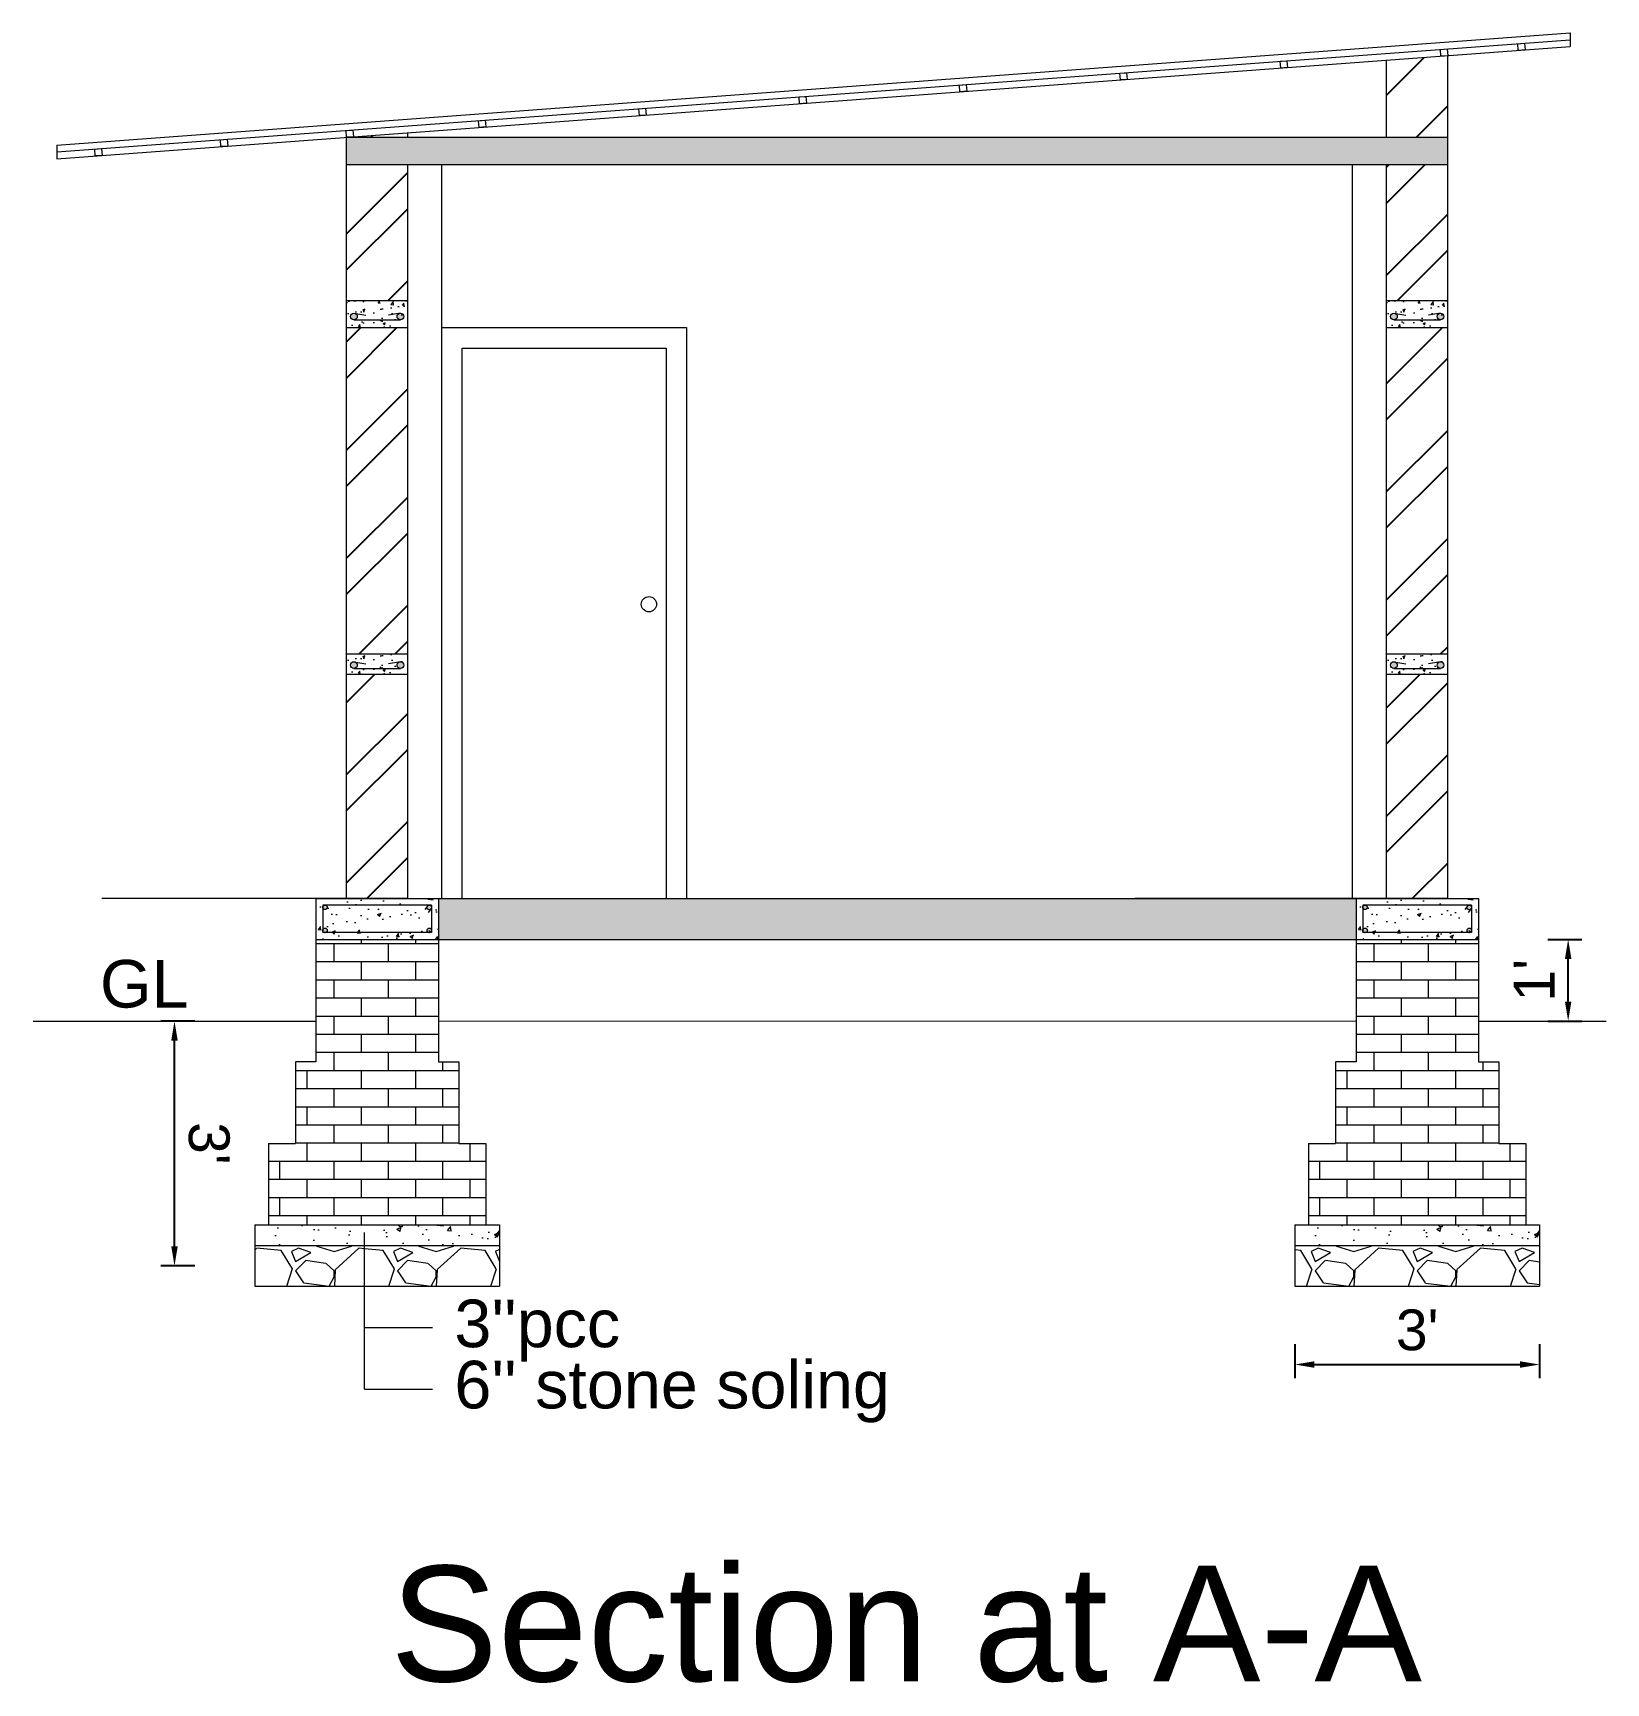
# Model space of a CAD drawing. Header units: inches. Extents: x 54699 to 80583, y -8431 to -3547.
# Drawn here: x 80351.4 to 80582.8, y -5654.9 to -5412.2 of the extents above; entities that cross this region are included whole.
import ezdxf

# ---------------------------------------------------------------- set-up
doc = ezdxf.new("R2010")
doc.units = ezdxf.units.IN
doc.header["$LTSCALE"] = 0.5
doc.header["$MEASUREMENT"] = 0
doc.header["$PDMODE"] = 66
for name, color, linetype, lineweight in [('door', 202, 'Continuous', 5), ('steps', 253, 'Continuous', 20), ('WALL - A', 1, 'Continuous', 40)]:
    doc.layers.add(name, color=color, linetype=linetype, lineweight=lineweight)
doc.styles.add('Lettring Text', font='arial.ttf')
doc.styles.get("Standard").update_dxf_attribs({"font": 'arial.ttf'})
doc.dimstyles.new('Copy of Standard', dxfattribs={"dimtxt": 6, "dimasz": 2.875, "dimexe": 2, "dimexo": 4, "dimgap": 2, "dimtad": 1, "dimdec": 0, "dimrnd": 1, "dimzin": 0, "dimdsep": 46, "dimlunit": 4, "dimtxsty": 'Lettring Text', "dimcen": 0.1, "dimclrd": 7, "dimclre": 7, "dimclrt": 7, "dimazin": 0, "dimtfac": 0.645, "dimtdec": 0, "dimtmove": 1, "dimatfit": 0, "dimfxl": 3, "dimfxlon": 1, "dimtfillclr": 256, "dimtolj": 1, "dimtzin": 0, "dimlwd": -1, "dimlwe": -1, "dimarcsym": 2})
pattern_1 = [(45, (-280654.364, 25176.348), (-7.9549513, 7.9549513), []), (45, (-280649.061, 25176.348), (-7.9549513, 7.9549513), [])]
pattern_2 = [(228.0127875, (-280643.5642, 25191.3475), (-120, -135), [2.01804, -199.7863207]), (184.96974073, (-280644.9142, 25189.8475), (180, 15), [3.46302, -342.8388714]), (132.51044708, (-280648.3642, 25189.5475), (150, -165), [2.44182, -241.74048894]), (267.273689, (-280654.2142, 25185.7975), (15, 300), [3.15357, -312.2033706]), (292.83365418, (-280654.3642, 25182.6475), (-75, 180), [3.092325, -306.1405969]), (357.273689, (-280653.1642, 25179.7975), (-300, 15), [3.15357, -312.2033706]), (37.69424047, (-280650.0142, 25179.6475), (-195, -150), [4.170435, -412.87272823]), (72.25532837, (-280646.7142, 25182.1975), (105, 330), [3.93732, -389.79482245]), (121.42956562, (-280645.5142, 25185.9475), (-120, 195), [3.16425, -313.26109665]), (175.2363583, (-280647.1642, 25188.6475), (165, -15), [3.61248, -177.0114387]), (222.3974378, (-280650.7642, 25188.9475), (-180, -165), [4.67172, -462.5006251]), (138.81407483, (-280639.3642, 25185.6475), (-105, 90), [1.594515, -157.8576722]), (171.4692344, (-280640.5642, 25186.6975), (195, -30), [3.033555, -300.32267124]), (225, (-280643.564, 25187.148), (-2e-15, -15), [2.121315, -19.09188844]), (203.1985905, (-280644.6142, 25188.9475), (75, 30), [1.14237, -113.0942266]), (291.8014095, (-280645.6642, 25188.4975), (-15, 45), [1.615545, -79.1619271]), (30.9637565, (-280645.0642, 25186.9975), (45, 30), [2.623935, -84.8403434]), (161.5650512, (-280642.814, 25188.3475), (30, -15), [1.897365, -45.5367999]), (16.38954033, (-280654.3642, 25188.4975), (150, 45), [2.658, -263.1426772]), (70.34617594, (-280651.8142, 25189.2475), (-60, -165), [2.229915, -220.7611162]), (293.1985905, (-280642.8142, 25191.3475), (-30, 75), [2.284725, -111.9518716]), (343.61045967, (-280641.9142, 25189.2475), (-150, 45), [2.658, -263.1426772]), (339.4439548, (-280654.3642, 25179.1975), (-75, 30), [2.5632, -125.5968562]), (294.77514057, (-280651.9642, 25178.2975), (-75, 165), [2.14767, -212.61964595]), (66.8014095, (-280642.6642, 25176.3475), (30, 75), [2.284725, -111.9518716]), (17.35402464, (-280641.7642, 25178.4475), (-195, -60), [2.514465, -248.9313542]), (69.4439548, (-280650.0142, 25176.3475), (-30, -75), [1.2816, -126.8784562]), (101.3099325, (-280643.5642, 25176.3475), (-15, 60), [0.76485, -75.7204427]), (165.9637565, (-280643.7142, 25177.0975), (45, -15), [3.092325, -58.7542594]), (186.00900596, (-280646.7142, 25177.8475), (150, 15), [2.86575, -283.7088476]), (303.6900675, (-280645.064, 25185.6475), (-15, 30), [2.16333, -51.91993913]), (353.15722659, (-280643.8642, 25183.8475), (255, -30), [3.77691, -373.91343936]), (60.9453959, (-280640.1142, 25183.3975), (-60, -105), [1.54434, -152.8901121]), (90, (-280639.364, 25184.748), (-15, 15), [0.9, -14.1]), (120.25643716, (-280647.0142, 25178.2975), (60, -105), [2.08386, -206.30279984]), (48.0127875, (-280648.0642, 25180.0975), (120, 135), [4.03608, -197.7682807]), (0, (-280645.364, 25183.098), (15, 15), [3.9, -11.1]), (325.30484647, (-280641.4642, 25183.0975), (150, -105), [2.37171, -234.7991145]), (254.0546041, (-280639.5142, 25181.7475), (-15, -60), [2.18403, -107.01761834]), (207.64597536, (-280640.1142, 25179.6475), (-285, -150), [3.555975, -352.04211273]), (175.42607874, (-280643.2642, 25177.9975), (-195, 15), [3.761985, -372.4361011])]
pattern_3 = [(50, (16073.803, 110972.7023), (5.73808146, -0.50201708), [0.6, -6.6]), (355, (16073.803, 110972.702), (-1.11001067, 6.01753707), [0.48, -5.28]), (100.4514, (16074.281, 110972.6604), (4.62807505, 5.51551634), [0.50992152, -5.6091369]), (46.1842, (16073.803, 110974.302), (8.5379284, -1.3241521), [0.9, -9.9]), (96.6356, (16074.5145, 110974.192), (7.47730164, 7.79294297), [0.7648823, -8.413704]), (351.1842, (16073.803, 110974.302), (7.47729556, 7.7929488), [0.72, -7.92]), (21, (16074.603, 110973.9023), (4.77525642, -3.22095113), [0.6, -6.6]), (326, (16074.603, 110973.902), (1.94652266, 5.80120036), [0.48, -5.28]), (71.4514, (16075.001, 110973.634), (6.72178103, 2.58024397), [0.50992152, -5.6091369]), (37.5, (16073.803, 110972.7023), (0.097278843, 2.66315083), [0, -5.216, 0, -5.36, 0, -5.3]), (7.5, (16073.803, 110972.7023), (2.1045563, 3.155293695), [0, -3.056, 0, -5.096, 0, -2.02]), (327.5, (16072.019, 110972.7023), (4.27057949, -0.180438974), [0, -2, 0, -6.24, 0, -8.28]), (317.5, (16071.219, 110972.7023), (4.66548935, 0.80083986), [0, -2.6, 0, -4.144, 0, -5.88])]
pattern_4 = [(50, (16226.803, 110972.7023), (5.73808146, -0.50201708), [0.6, -6.6]), (355, (16226.803, 110972.702), (-1.11001067, 6.01753707), [0.48, -5.28]), (100.4514, (16227.281, 110972.6604), (4.62807505, 5.51551634), [0.50992152, -5.6091369]), (46.1842, (16226.803, 110974.302), (8.5379284, -1.3241521), [0.9, -9.9]), (96.6356, (16227.5145, 110974.192), (7.47730164, 7.79294297), [0.7648823, -8.413704]), (351.1842, (16226.803, 110974.302), (7.47729556, 7.7929488), [0.72, -7.92]), (21, (16227.603, 110973.9023), (4.77525642, -3.22095113), [0.6, -6.6]), (326, (16227.603, 110973.902), (1.94652266, 5.80120036), [0.48, -5.28]), (71.4514, (16228.001, 110973.634), (6.72178103, 2.58024397), [0.50992152, -5.6091369]), (37.5, (16226.803, 110972.7023), (0.097278843, 2.66315083), [0, -5.216, 0, -5.36, 0, -5.3]), (7.5, (16226.803, 110972.7023), (2.1045563, 3.155293695), [0, -3.056, 0, -5.096, 0, -2.02]), (327.5, (16225.019, 110972.7023), (4.27057949, -0.180438974), [0, -2, 0, -6.24, 0, -8.28]), (317.5, (16224.219, 110972.7023), (4.66548935, 0.80083986), [0, -2.6, 0, -4.144, 0, -5.88])]

# ---------------------------------------------------------------- blocks, each defined once
blk = doc.blocks.new('*D1165')
at = {"color": 7, "transparency": 16777216}
for p, q in [((80375.23, -5557.53), (80370.23, -5557.53)), ((80372.23, -5590.64), (80372.23, -5560.4)), ((80375.23, -5593.52), (80370.23, -5593.52))]:
    blk.add_line(p, q, dxfattribs=at)
at = {"color": 7, "linetype": 'ByBlock', "transparency": 16777216}
for points in [[(80372.71, -5560.4), (80371.75, -5560.4), (80372.23, -5557.53)], [(80372.71, -5590.64), (80371.76, -5590.64), (80372.23, -5593.52)]]:
    blk.add_solid(points, dxfattribs=at)
at = {"layer": 'Defpoints', "color": 0, "linetype": 'ByBlock', "transparency": 16777216}
for p in [(80372.23, -5557.53), (80384.05, -5557.53), (80384.05, -5593.52)]:
    blk.add_point(p, dxfattribs=at)
at = {"color": 7, "linetype": 'ByBlock', "lineweight": 5, "transparency": 16777216, "insert": (80377.3, -5575.52), "char_height": 6, "attachment_point": 5, "rotation": 270.0012, "style": 'Lettring Text'}
blk.add_mtext("\\A1;3'", dxfattribs=at)
blk = doc.blocks.new('*D1167')
at = {"color": 7, "transparency": 16777216}
for p, q in [((80574.26, -5545.52), (80579.26, -5545.52)), ((80577.26, -5554.65), (80577.26, -5548.39)), ((80574.26, -5557.53), (80579.26, -5557.53))]:
    blk.add_line(p, q, dxfattribs=at)
at = {"color": 7, "linetype": 'ByBlock', "transparency": 16777216}
for points in [[(80576.78, -5548.39), (80577.74, -5548.39), (80577.26, -5545.52)], [(80576.78, -5554.65), (80577.74, -5554.65), (80577.26, -5557.53)]]:
    blk.add_solid(points, dxfattribs=at)
at = {"layer": 'Defpoints', "color": 0, "linetype": 'ByBlock', "transparency": 16777216}
for p in [(80564.05, -5545.52), (80577.26, -5545.52), (80564.05, -5557.53)]:
    blk.add_point(p, dxfattribs=at)
at = {"color": 7, "linetype": 'ByBlock', "lineweight": 5, "transparency": 16777216, "insert": (80572.25, -5551.52), "char_height": 6, "attachment_point": 5, "rotation": 90, "style": 'Lettring Text'}
blk.add_mtext("\\A1;1'", dxfattribs=at)
blk = doc.blocks.new('*D1166')
at = {"color": 7, "transparency": 16777216}
for p, q in [((80537.05, -5605.05), (80537.05, -5610.05)), ((80573.05, -5605.05), (80573.05, -5610.05)), ((80539.92, -5608.05), (80570.17, -5608.05))]:
    blk.add_line(p, q, dxfattribs=at)
at = {"color": 7, "linetype": 'ByBlock', "transparency": 16777216}
for points in [[(80539.92, -5607.57), (80539.92, -5608.53), (80537.05, -5608.05)], [(80570.17, -5607.57), (80570.17, -5608.53), (80573.05, -5608.05)]]:
    blk.add_solid(points, dxfattribs=at)
at = {"layer": 'Defpoints', "color": 0, "linetype": 'ByBlock', "transparency": 16777216}
for p in [(80537.05, -5593.52), (80573.05, -5593.52), (80573.05, -5608.05)]:
    blk.add_point(p, dxfattribs=at)
at = {"color": 7, "linetype": 'ByBlock', "lineweight": 5, "transparency": 16777216, "insert": (80555.05, -5602.99), "char_height": 6, "attachment_point": 5, "style": 'Lettring Text'}
blk.add_mtext("\\A1;3'", dxfattribs=at)

msp = doc.modelspace()

# ---------------------------------------------------------------- hatches: boundary and pattern name
at = {"linetype": 'ByBlock', "lineweight": 5}
h = msp.add_hatch(dxfattribs=at)
h.set_pattern_fill('AR-CONC', scale=0.5, style=0)
h.set_pattern_definition([(50, (34158.6246, 63352.2313), (3.58630091, -0.31376067), [0.375, -4.125]), (355, (34158.6246, 63352.2313), (-0.69375667, 3.76096067), [0.3, -3.3]), (100.4514, (34158.9235, 63352.205), (2.89254691, 3.44719771), [0.31870095, -3.50571056]), (46.1842, (34158.6246, 63353.2313), (5.33620524, -0.82759507), [0.5625, -6.1875]), (96.6356, (34159.0693, 63353.1623), (4.67331353, 4.87058935), [0.47805144, -5.258565]), (351.1842, (34158.6246, 63353.231), (4.67330973, 4.870593), [0.45, -4.95]), (21, (34159.1246, 63352.9813), (2.98453526, -2.01309445), [0.375, -4.125]), (326, (34159.1246, 63352.9813), (1.21657666, 3.62575023), [0.3, -3.3]), (71.4514, (34159.3733, 63352.8135), (4.20111314, 1.61265248), [0.31870095, -3.50571056]), (37.5, (34158.6246, 63352.2313), (0.060799277, 1.66446927), [0, -3.26, 0, -3.35, 0, -3.3125]), (7.5, (34158.6246, 63352.2313), (1.315347687, 1.97205856), [0, -1.91, 0, -3.185, 0, -1.2625]), (327.5, (34157.5096, 63352.2313), (2.66911218, -0.112774359), [0, -1.25, 0, -3.9, 0, -5.175]), (317.5, (34157.0096, 63352.2313), (2.91593085, 0.50052491), [0, -1.625, 0, -2.59, 0, -3.675])])
h.paths.add_polyline_path([(80406.55, -5451.52), (80397.55, -5451.52), (80397.55, -5455.52), (80406.55, -5455.52)])
edge = h.paths.add_edge_path(flags=16)
edge.add_arc((80405.47, -5454.16), 0.496, 180, 268.058, ccw=False)
edge.add_arc((80405.47, -5454.16), 0.496, 0, 180, ccw=False)
edge.add_arc((80405.47, -5454.16), 0.496, -91.942, 0, ccw=False)
edge.add_line((80405.45, -5454.66), (80398.65, -5454.66))
edge.add_arc((80398.63, -5454.16), 0.496, 180, 271.942, ccw=False)
edge.add_arc((80398.63, -5454.16), 0.496, 0, 180, ccw=False)
edge.add_arc((80398.63, -5454.16), 0.496, -88.058, 0, ccw=False)
edge.add_line((80398.65, -5454.66), (80405.45, -5454.66))
h = msp.add_hatch(color=7, dxfattribs=at)
h.paths.add_polyline_path([(80405.96, -5453.89, 0.414214), (80405.47, -5453.39), (80405.3, -5453.42, 0.315664), (80404.97, -5453.89, 1)])
h.paths.add_polyline_path([(80398.8, -5453.42), (80398.63, -5453.39, 0.414214), (80398.14, -5453.89, 0.404321), (80398.62, -5454.39), (80398.65, -5454.39, 0.404321), (80399.13, -5453.89, 0.315664)])
h = msp.add_hatch(dxfattribs=at)
h.set_pattern_fill('AR-CONC', scale=0.5, style=0)
h.set_pattern_definition([(50, (34311.6246, 63352.2313), (3.58630091, -0.31376067), [0.375, -4.125]), (355, (34311.6246, 63352.2313), (-0.69375667, 3.76096067), [0.3, -3.3]), (100.4514, (34311.9235, 63352.205), (2.89254691, 3.44719771), [0.31870095, -3.50571056]), (46.1842, (34311.6246, 63353.2313), (5.33620524, -0.82759507), [0.5625, -6.1875]), (96.6356, (34312.0693, 63353.1623), (4.67331353, 4.87058935), [0.47805144, -5.258565]), (351.1842, (34311.6246, 63353.231), (4.67330973, 4.870593), [0.45, -4.95]), (21, (34312.1246, 63352.9813), (2.98453526, -2.01309445), [0.375, -4.125]), (326, (34312.1246, 63352.9813), (1.21657666, 3.62575023), [0.3, -3.3]), (71.4514, (34312.3733, 63352.8135), (4.20111314, 1.61265248), [0.31870095, -3.50571056]), (37.5, (34311.6246, 63352.2313), (0.060799277, 1.66446927), [0, -3.26, 0, -3.35, 0, -3.3125]), (7.5, (34311.6246, 63352.2313), (1.315347687, 1.97205856), [0, -1.91, 0, -3.185, 0, -1.2625]), (327.5, (34310.5096, 63352.2313), (2.66911218, -0.112774359), [0, -1.25, 0, -3.9, 0, -5.175]), (317.5, (34310.0096, 63352.2313), (2.91593085, 0.50052491), [0, -1.625, 0, -2.59, 0, -3.675])])
h.paths.add_polyline_path([(80559.55, -5451.52), (80550.55, -5451.52), (80550.55, -5455.52), (80559.55, -5455.52)])
edge = h.paths.add_edge_path(flags=16)
edge.add_arc((80558.47, -5454.16), 0.496, 180, 268.058, ccw=False)
edge.add_arc((80558.47, -5454.16), 0.496, 0, 180, ccw=False)
edge.add_arc((80558.47, -5454.16), 0.496, -91.942, 0, ccw=False)
edge.add_line((80558.45, -5454.66), (80551.65, -5454.66))
edge.add_arc((80551.63, -5454.16), 0.496, 180, 271.942, ccw=False)
edge.add_arc((80551.63, -5454.16), 0.496, 0, 180, ccw=False)
edge.add_arc((80551.63, -5454.16), 0.496, -88.058, 0, ccw=False)
edge.add_line((80551.65, -5454.66), (80558.45, -5454.66))
h = msp.add_hatch(color=7, dxfattribs=at)
h.paths.add_polyline_path([(80558.96, -5453.89, 0.414214), (80558.47, -5453.39), (80558.3, -5453.42, 0.315664), (80557.97, -5453.89, 1)])
h.paths.add_polyline_path([(80551.8, -5453.42), (80551.63, -5453.39, 0.414214), (80551.14, -5453.89, 0.404321), (80551.62, -5454.39), (80551.65, -5454.39, 0.404321), (80552.13, -5453.89, 0.315664)])
h = msp.add_hatch(dxfattribs=at)
h.set_pattern_fill('AR-CONC', scale=0.5, style=0)
h.set_pattern_definition([(50, (34158.6246, 63301.2313), (3.58630091, -0.31376067), [0.375, -4.125]), (355, (34158.6246, 63301.2313), (-0.69375667, 3.76096067), [0.3, -3.3]), (100.4514, (34158.9235, 63301.205), (2.89254691, 3.44719771), [0.31870095, -3.50571056]), (46.1842, (34158.6246, 63302.2313), (5.33620524, -0.82759507), [0.5625, -6.1875]), (96.6356, (34159.0693, 63302.1623), (4.67331353, 4.87058935), [0.47805144, -5.258565]), (351.1842, (34158.6246, 63302.231), (4.67330973, 4.870593), [0.45, -4.95]), (21, (34159.1246, 63301.9813), (2.98453526, -2.01309445), [0.375, -4.125]), (326, (34159.1246, 63301.9813), (1.21657666, 3.62575023), [0.3, -3.3]), (71.4514, (34159.3733, 63301.8135), (4.20111314, 1.61265248), [0.31870095, -3.50571056]), (37.5, (34158.6246, 63301.2313), (0.060799277, 1.66446927), [0, -3.26, 0, -3.35, 0, -3.3125]), (7.5, (34158.6246, 63301.2313), (1.315347687, 1.97205856), [0, -1.91, 0, -3.185, 0, -1.2625]), (327.5, (34157.5096, 63301.2313), (2.66911218, -0.112774359), [0, -1.25, 0, -3.9, 0, -5.175]), (317.5, (34157.0096, 63301.2313), (2.91593085, 0.50052491), [0, -1.625, 0, -2.59, 0, -3.675])])
h.paths.add_polyline_path([(80406.55, -5503.52), (80397.55, -5503.52), (80397.55, -5506.52), (80406.55, -5506.52)])
h.paths.add_polyline_path([(80405.45, -5505.66, -0.404321), (80404.97, -5505.16, -1), (80405.96, -5505.16, -0.424176), (80405.45, -5505.66), (80398.65, -5505.66, -0.424176), (80398.14, -5505.16, -1), (80399.13, -5505.16, -0.404321), (80398.65, -5505.66)], flags=16)
h = msp.add_hatch(color=7, dxfattribs=at)
h.paths.add_polyline_path([(80405.96, -5505.16, 0.414214), (80405.47, -5504.67), (80405.3, -5504.7, 0.315664), (80404.97, -5505.16, 1)])
h.paths.add_polyline_path([(80398.8, -5504.7), (80398.63, -5504.67, 0.414214), (80398.14, -5505.16, 0.404321), (80398.62, -5505.66), (80398.65, -5505.66, 0.404321), (80399.13, -5505.16, 0.315664)])
h = msp.add_hatch(dxfattribs=at)
h.set_pattern_fill('AR-CONC', scale=0.5, style=0)
h.set_pattern_definition([(50, (34311.6246, 63301.2313), (3.58630091, -0.31376067), [0.375, -4.125]), (355, (34311.6246, 63301.2313), (-0.69375667, 3.76096067), [0.3, -3.3]), (100.4514, (34311.9235, 63301.205), (2.89254691, 3.44719771), [0.31870095, -3.50571056]), (46.1842, (34311.6246, 63302.2313), (5.33620524, -0.82759507), [0.5625, -6.1875]), (96.6356, (34312.0693, 63302.1623), (4.67331353, 4.87058935), [0.47805144, -5.258565]), (351.1842, (34311.6246, 63302.231), (4.67330973, 4.870593), [0.45, -4.95]), (21, (34312.1246, 63301.9813), (2.98453526, -2.01309445), [0.375, -4.125]), (326, (34312.1246, 63301.9813), (1.21657666, 3.62575023), [0.3, -3.3]), (71.4514, (34312.3733, 63301.8135), (4.20111314, 1.61265248), [0.31870095, -3.50571056]), (37.5, (34311.6246, 63301.2313), (0.060799277, 1.66446927), [0, -3.26, 0, -3.35, 0, -3.3125]), (7.5, (34311.6246, 63301.2313), (1.315347687, 1.97205856), [0, -1.91, 0, -3.185, 0, -1.2625]), (327.5, (34310.5096, 63301.2313), (2.66911218, -0.112774359), [0, -1.25, 0, -3.9, 0, -5.175]), (317.5, (34310.0096, 63301.2313), (2.91593085, 0.50052491), [0, -1.625, 0, -2.59, 0, -3.675])])
h.paths.add_polyline_path([(80559.55, -5503.52), (80550.55, -5503.52), (80550.55, -5506.52), (80559.55, -5506.52)])
h.paths.add_polyline_path([(80558.45, -5505.66, -0.404321), (80557.97, -5505.16, -1), (80558.96, -5505.16, -0.424176), (80558.45, -5505.66), (80551.65, -5505.66, -0.424176), (80551.14, -5505.16, -1), (80552.13, -5505.16, -0.404321), (80551.65, -5505.66)], flags=16)
h = msp.add_hatch(color=7, dxfattribs=at)
h.paths.add_polyline_path([(80558.96, -5505.16, 0.414214), (80558.47, -5504.67), (80558.3, -5504.7, 0.315664), (80557.97, -5505.16, 1)])
h.paths.add_polyline_path([(80551.8, -5504.7), (80551.63, -5504.67, 0.414214), (80551.14, -5505.16, 0.404321), (80551.62, -5505.66), (80551.65, -5505.66, 0.404321), (80552.13, -5505.16, 0.315664)])
at = {"layer": 'door', "ltscale": 0.5}
h = msp.add_hatch(dxfattribs=at)
h.set_pattern_fill('AR-CONC', color=256, scale=0.8, style=0)
h.set_pattern_definition([(50, (-280654.364, 25176.3475), (5.73808146, -0.50201708), [0.6, -6.6]), (355, (-280654.364, 25176.3475), (-1.11001067, 6.01753707), [0.48, -5.28]), (100.4514445, (-280653.886, 25176.3057), (4.62807077, 5.51551993), [0.50992154, -5.6091369]), (46.1842, (-280654.364, 25177.9475), (8.53793065, -1.32415425), [0.9, -9.9]), (96.6356355, (-280653.653, 25177.837), (7.47729557, 7.7929488), [0.76488274, -8.41371008]), (351.184164, (-280654.364, 25177.9475), (7.47729556, 7.7929488), [0.72, -7.92]), (21, (-280653.564, 25177.5475), (4.77525642, -3.220951125), [0.6, -6.6]), (326, (-280653.564, 25177.5475), (1.94652266, 5.80120036), [0.48, -5.28]), (71.4514447, (-280653.166, 25177.279), (6.72177901, 2.58024922), [0.50992152, -5.6091369]), (37.5, (-280654.3642, 25176.3475), (0.097278843, 2.663150831), [0, -5.216, 0, -5.36, 0, -5.3]), (7.5, (-280654.3642, 25176.3475), (2.1045563, 3.155293695), [0, -3.056, 0, -5.096, 0, -2.02]), (327.5, (-280656.1482, 25176.3475), (4.27057949, -0.180438974), [0, -2, 0, -6.24, 0, -8.28]), (317.5, (-280656.948, 25176.3475), (4.665489355, 0.80083986), [0, -2.6, 0, -4.144, 0, -5.88])])
h.paths.add_polyline_path([(80559.55, -5431.52), (80559.55, -5427.52), (80397.55, -5427.52), (80397.55, -5431.52)])
h = msp.add_hatch(dxfattribs=at)
h.set_pattern_fill('AR-CONC', color=256, scale=0.8, style=0)
h.set_pattern_definition(pattern_3)
h.paths.add_polyline_path([(80411.05, -5539.52), (80393.05, -5539.52), (80393.05, -5545.52), (80411.05, -5545.52), (80411.05, -5540.47)])
h.paths.add_polyline_path([(80410.05, -5540.47), (80410.05, -5544.52), (80394.05, -5544.52), (80394.05, -5540.47), (80394.35, -5540.47, -0.049683), (80394.42, -5540.47)], flags=16)
h.paths.add_polyline_path([(80410.04, -5540.81, -1), (80409.37, -5540.81, -1)], flags=0)
h.paths.add_polyline_path([(80410.05, -5544.19, -1), (80409.38, -5544.19, -1)], flags=16)
h.paths.add_polyline_path([(80394.72, -5544.19, -1), (80394.05, -5544.19, -1)], flags=16)
h = msp.add_hatch(dxfattribs=at)
h.set_pattern_fill('AR-CONC', color=256, scale=0.8, style=0)
h.set_pattern_definition(pattern_3)
h.paths.add_polyline_path([(80410.05, -5540.47), (80394.05, -5540.47), (80394.05, -5544.52), (80410.05, -5544.52)])
h = msp.add_hatch(color=256, dxfattribs=at)
h.paths.add_polyline_path([(80394.72, -5540.8, 0.385424), (80394.42, -5540.47), (80394.35, -5540.47, 0.385424), (80394.05, -5540.8, 1)])
h.paths.add_polyline_path([(80394.05, -5544.19, 1), (80394.72, -5544.19, 1)])
h.paths.add_polyline_path([(80409.37, -5540.81, 1), (80410.04, -5540.81, 1)])
h.paths.add_polyline_path([(80409.38, -5544.19, 1), (80410.05, -5544.19, 1)])
h = msp.add_hatch(dxfattribs=at)
h.set_pattern_fill('AR-CONC', color=256, scale=0.8, style=0)
h.set_pattern_definition(pattern_4)
h.paths.add_polyline_path([(80564.05, -5539.52), (80546.05, -5539.52), (80546.05, -5545.52), (80564.05, -5545.52), (80564.05, -5540.47)])
h.paths.add_polyline_path([(80563.05, -5540.47), (80563.05, -5544.52), (80547.05, -5544.52), (80547.05, -5540.47), (80547.35, -5540.47, -0.049683), (80547.42, -5540.47)], flags=16)
h.paths.add_polyline_path([(80563.04, -5540.81, -1), (80562.37, -5540.81, -1)], flags=0)
h.paths.add_polyline_path([(80563.05, -5544.19, -1), (80562.38, -5544.19, -1)], flags=16)
h.paths.add_polyline_path([(80547.72, -5544.19, -1), (80547.05, -5544.19, -1)], flags=16)
h = msp.add_hatch(dxfattribs=at)
h.set_pattern_fill('AR-CONC', color=256, scale=0.8, style=0)
h.set_pattern_definition(pattern_4)
h.paths.add_polyline_path([(80563.05, -5540.47), (80547.05, -5540.47), (80547.05, -5544.52), (80563.05, -5544.52)])
h = msp.add_hatch(color=256, dxfattribs=at)
h.paths.add_polyline_path([(80547.72, -5540.8, 0.385424), (80547.42, -5540.47), (80547.35, -5540.47, 0.385424), (80547.05, -5540.8, 1)])
h.paths.add_polyline_path([(80547.05, -5544.19, 1), (80547.72, -5544.19, 1)])
h.paths.add_polyline_path([(80562.37, -5540.81, 1), (80563.04, -5540.81, 1)])
h.paths.add_polyline_path([(80562.38, -5544.19, 1), (80563.05, -5544.19, 1)])
at = {"layer": 'door', "ltscale": 0.5, "transparency": 33554648}
h = msp.add_hatch(dxfattribs=at)
h.set_pattern_fill('AR-BRSTD', color=256)
h.set_pattern_definition([(0, (-75000.271, 21347.908), (0, 2.667), []), (90, (-75000.271, 21347.908), (-4, 2.667), [2.667, -2.667])])
h.paths.add_polyline_path([(80411.05, -5545.52), (80393.05, -5545.52), (80393.05, -5563.52), (80411.05, -5563.52)])
h.paths.add_polyline_path([(80414.05, -5563.52), (80390.05, -5563.52), (80390.05, -5575.52), (80411.05, -5575.52), (80414.05, -5575.52)])
h.paths.add_polyline_path([(80418.05, -5575.52), (80411.05, -5575.52), (80390.05, -5575.52), (80386.05, -5575.52), (80386.05, -5587.52), (80418.05, -5587.52)])
h = msp.add_hatch(dxfattribs=at)
h.set_pattern_fill('AR-BRSTD', color=256)
h.set_pattern_definition([(0, (-74847.271, 21347.908), (0, 2.667), []), (90, (-74847.271, 21347.908), (-4, 2.667), [2.667, -2.667])])
h.paths.add_polyline_path([(80564.05, -5545.52), (80546.05, -5545.52), (80546.05, -5563.52), (80564.05, -5563.52)])
h.paths.add_polyline_path([(80567.05, -5563.52), (80543.05, -5563.52), (80543.05, -5575.52), (80564.05, -5575.52), (80567.05, -5575.52)])
h.paths.add_polyline_path([(80571.05, -5575.52), (80564.05, -5575.52), (80543.05, -5575.52), (80539.05, -5575.52), (80539.05, -5587.52), (80571.05, -5587.52)])
at = {"layer": 'door', "ltscale": 0.5}
h = msp.add_hatch(dxfattribs=at)
h.set_pattern_fill('AR-CONC', color=256, style=0)
h.set_pattern_definition([(50, (75634.3104, 62855.361), (7.17260183, -0.62752135), [0.75, -8.25]), (355, (75634.3104, 62855.361), (-1.3875133, 7.5219213), [0.6, -6.6]), (100.4514, (75634.908, 62855.3086), (5.7850938, 6.8943954), [0.6374019, -7.0114211]), (46.1842, (75634.31, 62857.361), (10.6724105, -1.6551901), [1.125, -12.375]), (96.6356, (75635.2, 62857.223), (9.346627, 9.7411787), [0.9561029, -10.51713]), (351.1842, (75634.31, 62857.361), (9.3466195, 9.741186), [0.9, -9.9]), (21, (75635.3104, 62856.861), (5.9690705, -4.0261889), [0.75, -8.25]), (326, (75635.3104, 62856.861), (2.4331533, 7.25150045), [0.6, -6.6]), (71.4514, (75635.808, 62856.5254), (8.4022263, 3.225305), [0.6374019, -7.0114211]), (37.5, (75634.3104, 62855.361), (0.12159855, 3.32893854), [0, -6.52, 0, -6.7, 0, -6.625]), (7.5, (75634.3104, 62855.361), (2.63069537, 3.94411712), [0, -3.82, 0, -6.37, 0, -2.525]), (327.5, (75632.0804, 62855.361), (5.33822436, -0.22554872), [0, -2.5, 0, -7.8, 0, -10.35]), (317.5, (75631.0804, 62855.361), (5.8318617, 1.00104982), [0, -3.25, 0, -5.18, 0, -7.35])])
h.paths.add_polyline_path([(80420.05, -5587.52), (80384.05, -5587.52), (80384.05, -5590.52), (80420.05, -5590.52)])
h = msp.add_hatch(dxfattribs=at)
h.set_pattern_fill('AR-CONC', color=256, style=0)
h.set_pattern_definition([(50, (75787.3104, 62855.361), (7.17260183, -0.62752135), [0.75, -8.25]), (355, (75787.3104, 62855.361), (-1.3875133, 7.5219213), [0.6, -6.6]), (100.4514, (75787.908, 62855.3086), (5.7850938, 6.8943954), [0.6374019, -7.0114211]), (46.1842, (75787.31, 62857.361), (10.6724105, -1.6551901), [1.125, -12.375]), (96.6356, (75788.2, 62857.223), (9.346627, 9.7411787), [0.9561029, -10.51713]), (351.1842, (75787.31, 62857.361), (9.3466195, 9.741186), [0.9, -9.9]), (21, (75788.3104, 62856.861), (5.9690705, -4.0261889), [0.75, -8.25]), (326, (75788.3104, 62856.861), (2.4331533, 7.25150045), [0.6, -6.6]), (71.4514, (75788.808, 62856.5254), (8.4022263, 3.225305), [0.6374019, -7.0114211]), (37.5, (75787.3104, 62855.361), (0.12159855, 3.32893854), [0, -6.52, 0, -6.7, 0, -6.625]), (7.5, (75787.3104, 62855.361), (2.63069537, 3.94411712), [0, -3.82, 0, -6.37, 0, -2.525]), (327.5, (75785.0804, 62855.361), (5.33822436, -0.22554872), [0, -2.5, 0, -7.8, 0, -10.35]), (317.5, (75784.0804, 62855.361), (5.8318617, 1.00104982), [0, -3.25, 0, -5.18, 0, -7.35])])
h.paths.add_polyline_path([(80573.05, -5587.52), (80537.05, -5587.52), (80537.05, -5590.52), (80573.05, -5590.52)])
at = {"layer": 'door', "ltscale": 0.5, "transparency": 33554648}
h = msp.add_hatch(dxfattribs=at)
h.set_pattern_fill('GRAVEL', color=256, scale=15)
h.set_pattern_definition(pattern_2)
h.paths.add_polyline_path([(80400.2, -5590.52), (80384.05, -5590.52), (80384.05, -5596.52), (80400.2, -5596.52)])
h = msp.add_hatch(dxfattribs=at)
h.set_pattern_fill('GRAVEL', color=256, scale=15)
h.set_pattern_definition(pattern_2)
h.paths.add_polyline_path([(80420.05, -5596.52), (80420.05, -5590.52), (80400.2, -5590.52), (80400.2, -5596.52)])
h = msp.add_hatch(dxfattribs=at)
h.set_pattern_fill('GRAVEL', color=256, scale=15)
h.set_pattern_definition(pattern_2)
h.paths.add_polyline_path([(80573.05, -5590.52), (80537.05, -5590.52), (80537.05, -5596.52), (80573.05, -5596.52)])
at = {"layer": 'steps', "ltscale": 0.3}
h = msp.add_hatch(dxfattribs=at)
h.set_pattern_fill('AR-CONC', scale=0.8, style=0)
h.set_pattern_definition([(50, (80537.05, -5542.5197), (5.73808, -0.50202), [0.6, -6.6]), (355, (80537.05, -5542.52), (-1.11, 6.01754), [0.48, -5.28]), (100.4514, (80537.528, -5542.5615), (4.62807, 5.51552), [0.50992, -5.60914]), (46.184, (80537.05, -5540.92), (8.53793, -1.32415), [0.9, -9.9]), (96.636, (80537.761, -5541.03), (7.4773, 7.79295), [0.7649, -8.4137]), (351.184, (80537.05, -5540.92), (7.4773, 7.79295), [0.72, -7.92]), (21, (80537.85, -5541.3197), (4.77526, -3.22095), [0.6, -6.6]), (326, (80537.85, -5541.32), (1.94652, 5.8012), [0.48, -5.28]), (71.4514, (80538.248, -5541.588), (6.72178, 2.58025), [0.50992, -5.60914]), (37.5, (80537.0498, -5542.5197), (0.09728, 2.66315), [0, -5.216, 0, -5.36, 0, -5.3]), (7.5, (80537.0498, -5542.5197), (2.104556, 3.155294), [0, -3.056, 0, -5.096, 0, -2.02]), (327.5, (80535.2658, -5542.5197), (4.27058, -0.18044), [0, -2, 0, -6.24, 0, -8.28]), (317.5, (80534.466, -5542.5197), (4.66549, 0.80084), [0, -2.6, 0, -4.144, 0, -5.88])])
h.paths.add_polyline_path([(80528.05, -5539.52), (80411.05, -5539.52), (80411.05, -5545.52), (80528.05, -5545.52)])
h.paths.add_polyline_path([(80546.05, -5539.52), (80528.05, -5539.52), (80528.05, -5545.52), (80546.05, -5545.52)])
at = {"layer": 'WALL - A', "lineweight": 25}
h = msp.add_hatch(dxfattribs=at)
h.set_pattern_fill('ANSI32', color=256, scale=30, style=0)
h.set_pattern_definition(pattern_1)
h.paths.add_polyline_path([(80550.55, -5427.52), (80559.55, -5427.52), (80559.55, -5415.52), (80550.55, -5416.19)])
h = msp.add_hatch(dxfattribs=at)
h.set_pattern_fill('ANSI32', color=256, scale=30, style=0)
h.set_pattern_definition(pattern_1)
h.paths.add_polyline_path([(80406.55, -5427.52), (80406.55, -5426.85), (80397.55, -5427.52)])
h = msp.add_hatch(dxfattribs=at)
h.set_pattern_fill('ANSI32', color=256, scale=30, style=0)
h.set_pattern_definition(pattern_1)
h.paths.add_polyline_path([(80397.55, -5451.52), (80406.55, -5451.52), (80406.55, -5431.52), (80397.55, -5431.52)])
h = msp.add_hatch(dxfattribs=at)
h.set_pattern_fill('ANSI32', color=256, scale=30, style=0)
h.set_pattern_definition(pattern_1)
h.paths.add_polyline_path([(80550.55, -5451.52), (80559.55, -5451.52), (80559.55, -5431.52), (80550.55, -5431.52)])
h = msp.add_hatch(dxfattribs=at)
h.set_pattern_fill('ANSI32', color=256, scale=30, style=0)
h.set_pattern_definition(pattern_1)
h.paths.add_polyline_path([(80397.55, -5503.52), (80406.55, -5503.52), (80406.55, -5455.52), (80397.55, -5455.52)])
h = msp.add_hatch(dxfattribs=at)
h.set_pattern_fill('ANSI32', color=256, scale=30, style=0)
h.set_pattern_definition(pattern_1)
h.paths.add_polyline_path([(80559.55, -5455.52), (80550.55, -5455.52), (80550.55, -5503.52), (80559.55, -5503.52)])
h = msp.add_hatch(dxfattribs=at)
h.set_pattern_fill('ANSI32', color=256, scale=30, style=0)
h.set_pattern_definition(pattern_1)
h.paths.add_polyline_path([(80406.55, -5506.52), (80397.55, -5506.52), (80397.55, -5539.52), (80406.55, -5539.52)])
h = msp.add_hatch(dxfattribs=at)
h.set_pattern_fill('ANSI32', color=256, scale=30, style=0)
h.set_pattern_definition(pattern_1)
h.paths.add_polyline_path([(80550.55, -5539.52), (80559.55, -5539.52), (80559.55, -5506.52), (80550.55, -5506.52)])

# ---------------------------------------------------------------- linework, layer by layer
at = {"color": 7, "linetype": 'ByBlock', "lineweight": 5}
for p, q in [((80397.55, -5451.52), (80406.55, -5451.52)), ((80398.63, -5453.39), (80400.38, -5453.7)), ((80405.47, -5453.39), (80403.72, -5453.7)), ((80550.55, -5451.52), (80559.55, -5451.52)), ((80551.63, -5453.39), (80553.38, -5453.7)), ((80558.47, -5453.39), (80556.72, -5453.7)), ((80397.55, -5455.52), (80406.55, -5455.52)), ((80397.55, -5455.52), (80406.55, -5455.52)), ((80398.62, -5454.39), (80405.47, -5454.39)), ((80550.55, -5455.52), (80559.55, -5455.52)), ((80550.55, -5455.52), (80559.55, -5455.52)), ((80551.62, -5454.39), (80558.47, -5454.39)), ((80397.55, -5503.52), (80406.55, -5503.52)), ((80398.63, -5504.67), (80400.38, -5504.97)), ((80405.47, -5504.67), (80403.72, -5504.97)), ((80550.55, -5503.52), (80559.55, -5503.52)), ((80551.63, -5504.67), (80553.38, -5504.97)), ((80558.47, -5504.67), (80556.72, -5504.97)), ((80397.55, -5506.52), (80406.55, -5506.52)), ((80397.55, -5506.52), (80406.55, -5506.52)), ((80398.62, -5505.66), (80405.47, -5505.66)), ((80550.55, -5506.52), (80559.55, -5506.52)), ((80550.55, -5506.52), (80559.55, -5506.52)), ((80551.62, -5505.66), (80558.47, -5505.66)), ((80564.05, -5557.53), (80582.83, -5557.53)), ((80400.2, -5611.68), (80400.2, -5588.62)), ((80400.2, -5602.59), (80410.2, -5602.59)), ((80400.2, -5611.68), (80410.2, -5611.68))]:
    msp.add_line(p, q, dxfattribs=at)
at = {"color": 7, "linetype": 'ByBlock', "lineweight": 5, "ltscale": 10}
for p, q in [((80351.42, -5557.53), (80393.05, -5557.53)), ((80411.05, -5557.53), (80546.05, -5557.51))]:
    msp.add_line(p, q, dxfattribs=at)
at = {"color": 7, "linetype": 'ByBlock', "lineweight": 5}
for centre in [(80398.63, -5453.89), (80405.47, -5453.89), (80551.63, -5453.89), (80558.47, -5453.89), (80398.63, -5505.16), (80405.47, -5505.16), (80551.63, -5505.16), (80558.47, -5505.16)]:
    msp.add_circle(centre, 0.496, dxfattribs=at)
at = {"layer": 'door', "ltscale": 0.5}
for p, q in [((80354.93, -5428.67), (80577.55, -5412.18)), ((80577.55, -5412.18), (80577.55, -5414.19)), ((80354.93, -5429.67), (80577.55, -5413.18)), ((80354.93, -5430.68), (80577.55, -5414.19)), ((80550.55, -5427.52), (80550.55, -5416.19)), ((80559.55, -5427.52), (80559.55, -5415.52)), ((80406.55, -5427.52), (80406.55, -5426.85)), ((80354.93, -5428.67), (80354.93, -5430.68)), ((80397.55, -5427.52), (80559.55, -5427.52)), ((80397.55, -5539.52), (80397.55, -5427.52)), ((80559.55, -5539.52), (80559.55, -5427.52)), ((80397.55, -5431.52), (80559.55, -5431.52)), ((80406.55, -5539.52), (80406.55, -5431.52)), ((80411.55, -5539.52), (80411.55, -5431.52)), ((80545.55, -5539.52), (80545.55, -5431.52)), ((80550.55, -5539.52), (80550.55, -5431.52)), ((80397.55, -5539.52), (80361.55, -5539.52)), ((80393.05, -5539.52), (80411.05, -5539.52)), ((80393.05, -5539.52), (80393.05, -5563.52)), ((80410.05, -5540.47), (80394.05, -5540.47)), ((80394.05, -5540.47), (80394.05, -5544.52)), ((80397.55, -5539.52), (80559.55, -5539.52)), ((80397.55, -5539.52), (80406.55, -5539.52)), ((80397.55, -5539.52), (80406.55, -5539.52)), ((80406.55, -5539.52), (80397.55, -5539.52)), ((80397.55, -5539.52), (80406.55, -5539.52)), ((80409.54, -5540.47), (80409.05, -5541.12)), ((80410.05, -5540.92), (80409.54, -5541.57)), ((80410.05, -5540.47), (80410.05, -5544.52)), ((80411.05, -5539.52), (80411.05, -5563.52)), ((80559.55, -5539.52), (80513.55, -5539.52)), ((80546.05, -5539.52), (80564.05, -5539.52)), ((80546.05, -5539.52), (80546.05, -5563.52)), ((80563.05, -5540.47), (80547.05, -5540.47)), ((80547.05, -5540.47), (80547.05, -5544.52)), ((80550.55, -5539.52), (80559.55, -5539.52)), ((80550.55, -5539.52), (80559.55, -5539.52)), ((80559.55, -5539.52), (80550.55, -5539.52)), ((80550.55, -5539.52), (80559.55, -5539.52)), ((80559.55, -5539.52), (80550.55, -5539.52)), ((80562.54, -5540.47), (80562.05, -5541.12)), ((80563.05, -5540.92), (80562.54, -5541.57)), ((80563.05, -5540.47), (80563.05, -5544.52)), ((80564.05, -5539.52), (80564.05, -5563.52)), ((80393.05, -5545.52), (80411.05, -5545.52)), ((80410.05, -5544.52), (80394.05, -5544.52)), ((80397.55, -5545.52), (80559.55, -5545.52)), ((80546.05, -5545.52), (80564.05, -5545.52)), ((80563.05, -5544.52), (80547.05, -5544.52)), ((80390.05, -5563.52), (80390.05, -5575.52)), ((80393.05, -5563.52), (80390.05, -5563.52)), ((80411.05, -5563.52), (80414.05, -5563.52)), ((80414.05, -5563.52), (80414.05, -5575.52)), ((80543.05, -5563.52), (80543.05, -5575.52)), ((80546.05, -5563.52), (80543.05, -5563.52)), ((80564.05, -5563.52), (80567.05, -5563.52)), ((80567.05, -5563.52), (80567.05, -5575.52)), ((80386.05, -5575.52), (80390.05, -5575.52)), ((80386.05, -5575.52), (80386.05, -5587.52)), ((80414.05, -5575.52), (80418.05, -5575.52)), ((80418.05, -5575.52), (80418.05, -5587.52)), ((80539.05, -5575.52), (80543.05, -5575.52)), ((80539.05, -5575.52), (80539.05, -5587.52)), ((80567.05, -5575.52), (80571.05, -5575.52)), ((80571.05, -5575.52), (80571.05, -5587.52)), ((80384.05, -5587.52), (80420.05, -5587.52)), ((80384.05, -5587.52), (80384.05, -5596.52)), ((80420.05, -5587.52), (80420.05, -5596.52)), ((80537.05, -5587.52), (80573.05, -5587.52)), ((80537.05, -5587.52), (80537.05, -5596.52)), ((80573.05, -5587.52), (80573.05, -5596.52)), ((80384.05, -5590.52), (80420.05, -5590.52)), ((80537.05, -5590.52), (80573.05, -5590.52)), ((80384.05, -5596.52), (80420.05, -5596.52)), ((80537.05, -5596.52), (80573.05, -5596.52))]:
    msp.add_line(p, q, dxfattribs=at)
for points in [[(80559.55, -5415.52), (80558.55, -5415.59), (80558.48, -5414.6), (80559.48, -5414.52)], [(80570.92, -5414.68), (80569.92, -5414.75), (80569.85, -5413.75), (80570.85, -5413.68)], [(80535.96, -5417.27), (80534.97, -5417.34), (80534.89, -5416.34), (80535.89, -5416.27)], [(80488.79, -5420.76), (80487.79, -5420.84), (80487.72, -5419.84), (80488.71, -5419.76)], [(80512.38, -5419.01), (80511.38, -5419.09), (80511.3, -5418.09), (80512.3, -5418.02)], [(80465.2, -5422.51), (80464.2, -5422.58), (80464.13, -5421.59), (80465.13, -5421.51)], [(80441.61, -5424.26), (80440.62, -5424.33), (80440.54, -5423.33), (80441.54, -5423.26)], [(80398.55, -5427.45), (80397.55, -5427.52), (80397.48, -5426.52), (80398.47, -5426.45)], [(80418.03, -5426), (80417.03, -5426.08), (80416.96, -5425.08), (80417.95, -5425.01)], [(80361.58, -5430.18), (80360.58, -5430.26), (80360.51, -5429.26), (80361.51, -5429.19)], [(80380.06, -5428.81), (80379.07, -5428.89), (80378.99, -5427.89), (80379.99, -5427.82)]]:
    msp.add_lwpolyline(points, close=True, dxfattribs=at)
for centre, radius in [((80442.03, -5496.21), 1.12), ((80394.38, -5540.8), 0.335), ((80409.71, -5540.81), 0.335), ((80547.38, -5540.8), 0.335), ((80562.71, -5540.81), 0.335), ((80394.38, -5544.19), 0.335), ((80409.72, -5544.19), 0.335), ((80547.38, -5544.19), 0.335), ((80562.72, -5544.19), 0.335)]:
    msp.add_circle(centre, radius, dxfattribs=at)
at = {"layer": 'steps', "color": 7, "ltscale": 0.3}
for p, q in [((80411.55, -5539.52), (80411.55, -5455.52)), ((80411.55, -5455.52), (80447.55, -5455.52)), ((80447.55, -5455.52), (80447.55, -5539.52)), ((80414.55, -5539.52), (80414.55, -5458.52)), ((80414.55, -5458.52), (80444.55, -5458.52)), ((80444.55, -5458.52), (80444.55, -5539.52))]:
    msp.add_line(p, q, dxfattribs=at)

# ---------------------------------------------------------------- texts
at = {"color": 7, "linetype": 'ByBlock', "lineweight": 5}
for s, insert, char_height, width, attachment_point in [('{\\fArial CE|b0|i0|c0|p34;GL}', (80361.27, -5548.54), 7, 174.1012, 1), ("{\\fArial CE|b0|i0|c238|p34;3'}'{\\fArial CE|b0|i0|c238|p34;pcc}", (80413.41, -5598.5), 7, 174.1012, 1), ("{\\fArial CE|b0|i0|c0|p34;6\\fArial CE|b0|i0|c238|p34;'}'{\\fArial CE|b0|i0|c238|p34; \\fArial CE|b0|i0|c0|p34;stone\\fArial CE|b0|i0|c238|p34; soling}", (80413.41, -5607.5), 7, 174.1012, 1), ('{\\fArial CE|b0|i0|c238|p34;\\P\\H2.8333x;Section at A-A}', (80479.86, -5641.28), 6, 232.9624, 5)]:
    msp.add_mtext(s, dxfattribs=dict(at, insert=insert, char_height=char_height, width=width, attachment_point=attachment_point))

# ---------------------------------------------------------------- dimensions: what is measured, and where the dimension line sits
dim = msp.add_linear_dim(base=(80577.26, -5545.52), p1=(80564.05, -5557.53), p2=(80564.05, -5545.52), angle=90, dimstyle='Copy of Standard', dxfattribs=at)
dim.commit()
dim.dimension.update_dxf_attribs({"geometry": '*D1167', "text_midpoint": (80572.25, -5551.52)})
dim = msp.add_aligned_dim(p1=(80384.05, -5593.52), p2=(80384.05, -5557.53), distance=11.82, dimstyle='Copy of Standard', dxfattribs=at)
dim.commit()
dim.dimension.update_dxf_attribs({"geometry": '*D1165', "text_midpoint": (80377.3, -5575.52)})
dim = msp.add_linear_dim(base=(80573.05, -5608.05), p1=(80537.05, -5593.52), p2=(80573.05, -5593.52), dimstyle='Copy of Standard', dxfattribs=at)
dim.commit()
dim.dimension.update_dxf_attribs({"geometry": '*D1166', "text_midpoint": (80555.05, -5602.99)})

doc.saveas('drawing.dxf')
